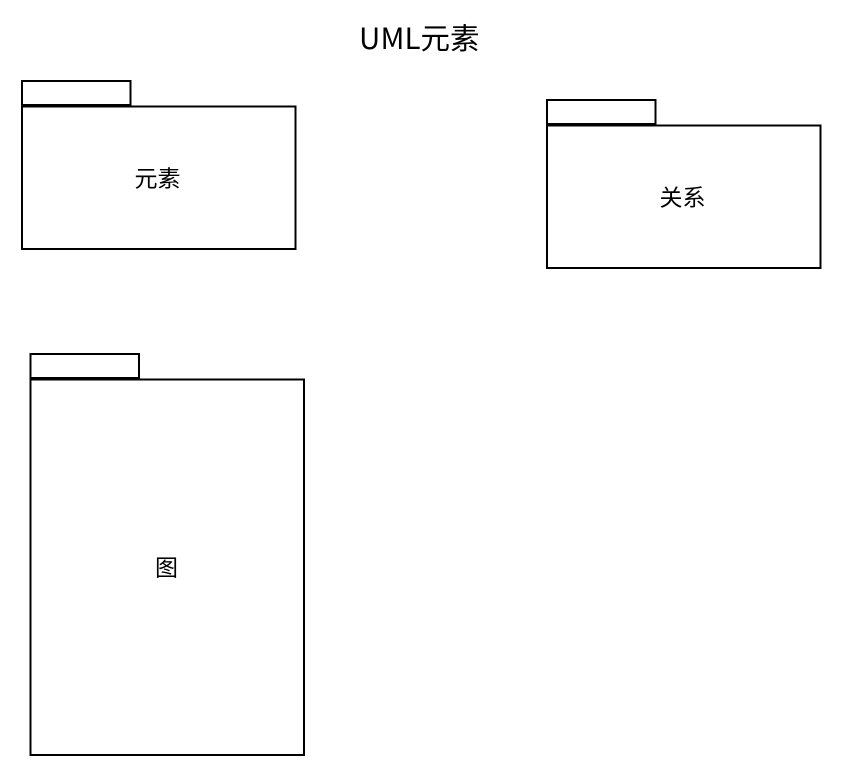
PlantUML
@startuml
title UML元素
package 元素 {
}
package 关系 {
}
package 图 {
}
@enduml
